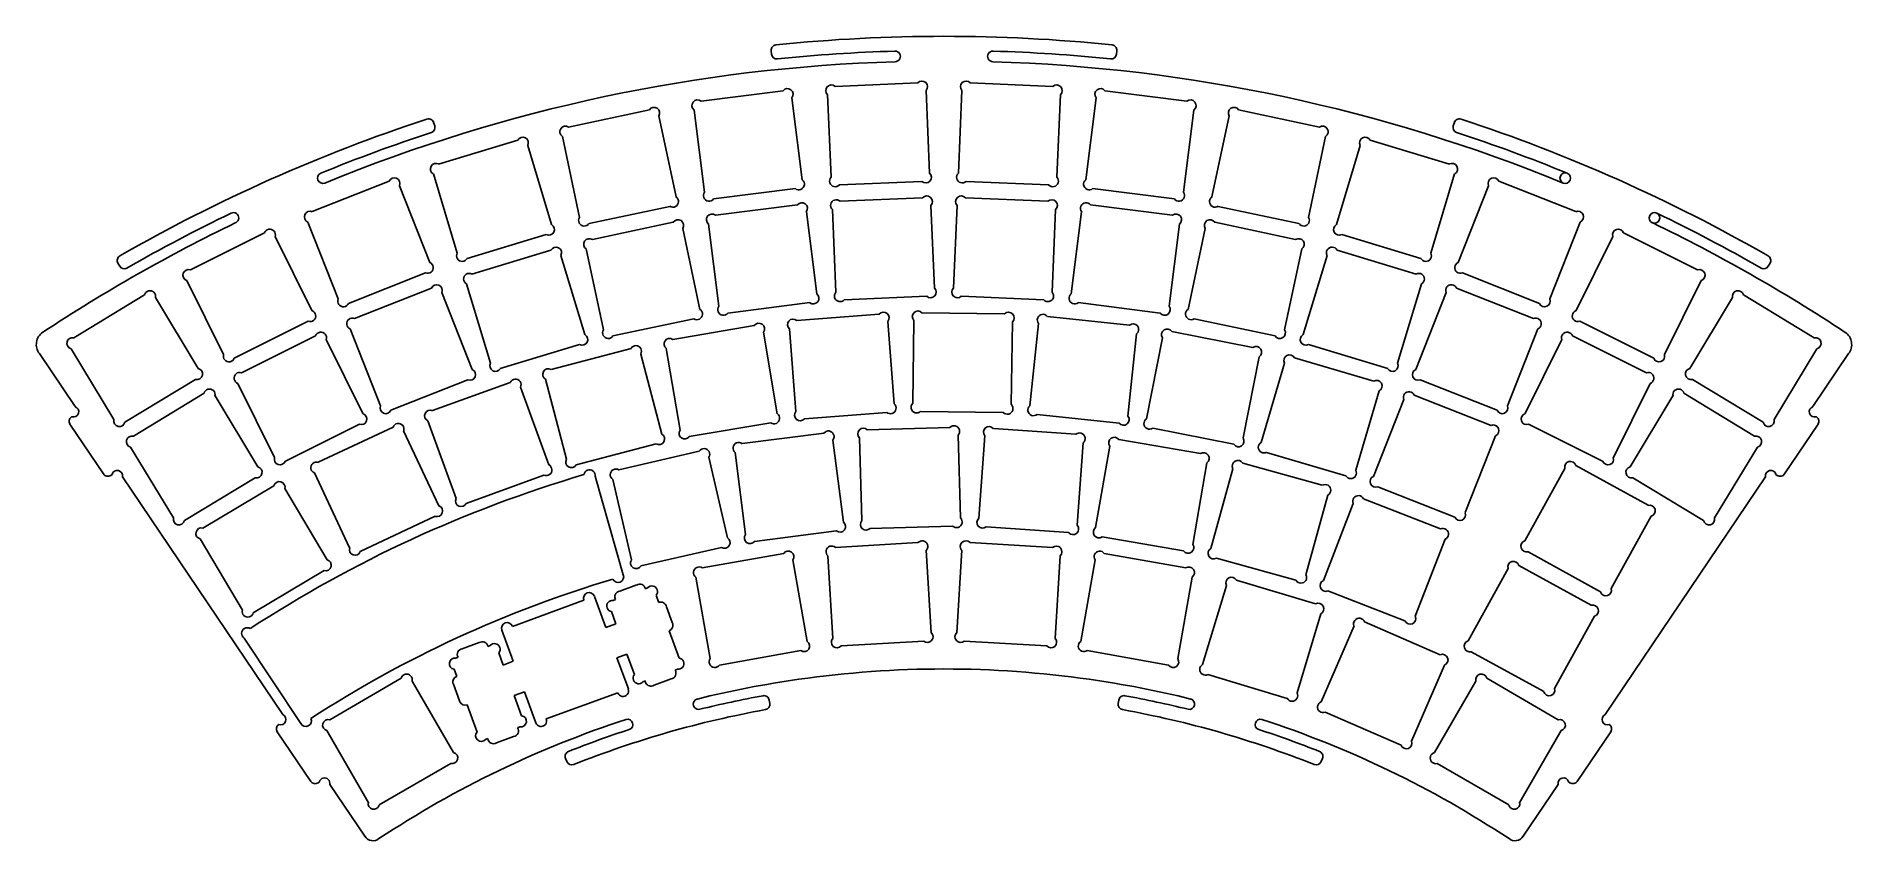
# Model space of a CAD drawing. Header units: millimetres. Extents: x -129 to 129, y 121 to 236.
import ezdxf

# ---------------------------------------------------------------- set-up
doc = ezdxf.new("R2010")
doc.units = ezdxf.units.MM

msp = doc.modelspace()

# ---------------------------------------------------------------- linework, layer by layer
at = {"color": 7, "linetype": 'Continuous', "lineweight": 25}
for p, q in [((-24.49, 232.99), (-24.54, 233.49)), ((24.49, 232.99), (24.54, 233.49)), ((-34.51, 226.33), (-22.86, 227.8)), ((-16.04, 215.52), (-16.53, 227.25)), ((-15.45, 228.42), (-3.72, 228.91)), ((-2.54, 227.83), (-2.05, 216.1)), ((2.05, 216.1), (2.54, 227.83)), ((3.72, 228.91), (15.45, 228.42)), ((16.53, 227.25), (16.04, 215.52)), ((22.86, 227.8), (34.51, 226.33)), ((-53.33, 222.65), (-41.84, 225.09)), ((-34.02, 213.42), (-35.49, 225.06)), ((-21.6, 226.82), (-20.13, 215.17)), ((20.13, 215.17), (21.6, 226.82)), ((35.49, 225.06), (34.02, 213.42)), ((41.84, 225.09), (53.33, 222.65)), ((-72.33, 222.83), (-72.48, 223.3)), ((-40.5, 224.22), (-38.06, 212.74)), ((38.06, 212.74), (40.5, 224.22)), ((72.33, 222.83), (72.48, 223.3)), ((-71.77, 217.4), (-60.53, 220.8)), ((-59.12, 220.04), (-55.73, 208.81)), ((-51.76, 209.83), (-54.2, 221.31)), ((54.2, 221.31), (51.76, 209.83)), ((55.73, 208.81), (59.12, 220.04)), ((60.53, 220.8), (71.77, 217.4)), ((-89.71, 210.64), (-78.8, 214.96)), ((-77.33, 214.32), (-73.01, 203.41)), ((-69.13, 204.76), (-72.52, 215.99)), ((-3.13, 214.93), (-14.86, 214.44)), ((14.86, 214.44), (3.13, 214.93)), ((72.52, 215.99), (69.13, 204.76)), ((73.01, 203.41), (77.33, 214.32)), ((78.8, 214.96), (89.71, 210.64)), ((-21.11, 213.91), (-32.75, 212.44)), ((-32.46, 210.14), (-20.82, 211.61)), ((-14.76, 212.12), (-3.04, 212.61)), ((-1.86, 211.53), (-1.37, 199.8)), ((1.37, 199.8), (1.86, 211.53)), ((3.04, 212.61), (14.76, 212.12)), ((20.82, 211.61), (32.46, 210.14)), ((32.75, 212.44), (21.11, 213.91)), ((-86.02, 198.26), (-90.34, 209.17)), ((-38.93, 211.39), (-50.41, 208.95)), ((-49.93, 206.69), (-38.45, 209.13)), ((-31.97, 197.23), (-33.44, 208.87)), ((-19.55, 210.63), (-18.08, 198.98)), ((-15.36, 199.21), (-15.85, 210.94)), ((15.85, 210.94), (15.36, 199.21)), ((18.08, 198.98), (19.55, 210.63)), ((33.44, 208.87), (31.97, 197.23)), ((38.45, 209.13), (49.93, 206.69)), ((50.41, 208.95), (38.93, 211.39)), ((90.34, 209.17), (86.02, 198.26)), ((-107.02, 202.39), (-96.51, 207.61)), ((-94.99, 207.1), (-89.77, 196.59)), ((-56.49, 207.39), (-67.72, 204)), ((-37.11, 208.25), (-34.67, 196.77)), ((34.67, 196.77), (37.11, 208.25)), ((67.72, 204), (56.49, 207.39)), ((89.77, 196.59), (94.99, 207.1)), ((96.51, 207.61), (107.02, 202.39)), ((-67.05, 201.78), (-55.82, 205.17)), ((-54.41, 204.42), (-51.01, 193.18)), ((-48.36, 193.86), (-50.8, 205.34)), ((50.8, 205.34), (48.36, 193.86)), ((51.01, 193.18), (54.41, 204.42)), ((55.82, 205.17), (67.05, 201.78)), ((-117.07, 202.9), (-117.32, 203.34)), ((-73.64, 201.94), (-84.56, 197.62)), ((84.56, 197.62), (73.64, 201.94)), ((117.07, 202.9), (117.32, 203.34)), ((-123.58, 192.73), (-113.54, 198.81)), ((-102.31, 190.36), (-107.53, 200.88)), ((-83.7, 195.46), (-72.79, 199.78)), ((-71.32, 199.15), (-67, 188.24)), ((-64.42, 189.14), (-67.81, 200.37)), ((-2.45, 198.62), (-14.18, 198.13)), ((14.18, 198.13), (2.45, 198.62)), ((67.81, 200.37), (64.42, 189.14)), ((67, 188.24), (71.32, 199.15)), ((72.79, 199.78), (83.7, 195.46)), ((107.53, 200.88), (102.31, 190.36)), ((113.54, 198.81), (123.58, 192.73)), ((-111.99, 198.43), (-105.91, 188.39)), ((-19.06, 197.72), (-30.71, 196.25)), ((-20.91, 195.2), (-9.2, 196.1)), ((-3.13, 196.29), (8.61, 196.13)), ((30.71, 196.25), (19.06, 197.72)), ((105.91, 188.39), (111.99, 198.43)), ((-90.28, 195.07), (-100.8, 189.85)), ((-80.02, 183.08), (-84.34, 194)), ((-35.54, 195.43), (-47.02, 192.99)), ((-38.51, 192.5), (-26.94, 194.46)), ((-25.63, 193.53), (-23.68, 181.96)), ((-21.05, 182.28), (-21.95, 193.99)), ((-7.99, 195.06), (-7.09, 183.36)), ((-4.44, 183.44), (-4.28, 195.18)), ((9.72, 194.98), (9.56, 183.25)), ((12.2, 183.09), (13.43, 194.76)), ((14.68, 195.77), (26.35, 194.54)), ((32.36, 193.63), (43.87, 191.35)), ((47.02, 192.99), (35.54, 195.43)), ((84.34, 194), (80.02, 183.08)), ((100.8, 189.85), (90.28, 195.07)), ((-117.88, 181.13), (-123.96, 191.17)), ((-99.76, 187.77), (-89.25, 192.99)), ((-87.73, 192.48), (-82.52, 181.97)), ((-51.77, 191.77), (-63.01, 188.38)), ((-55.8, 188.22), (-44.45, 191.22)), ((-37.48, 179.63), (-39.44, 191.2)), ((27.36, 193.3), (26.13, 181.63)), ((28.75, 181.23), (31.03, 192.74)), ((63.01, 188.38), (51.77, 191.77)), ((82.52, 181.97), (87.73, 192.48)), ((89.25, 192.99), (99.76, 187.77)), ((123.96, 191.17), (117.88, 181.13)), ((-128.48, 190.48), (-123.41, 182.96)), ((-43.07, 190.41), (-40.07, 179.07)), ((44.76, 190.02), (42.48, 178.51)), ((45.06, 177.88), (48.37, 189.14)), ((49.77, 189.9), (61.03, 186.59)), ((123.41, 182.96), (128.48, 190.48)), ((-106.29, 186.83), (-116.33, 180.75)), ((-95.06, 175.74), (-100.27, 186.26)), ((-67.63, 186.77), (-78.55, 182.45)), ((-72.63, 182.39), (-61.6, 186.4)), ((-60.15, 185.73), (-56.14, 174.7)), ((-53.61, 175.49), (-56.6, 186.84)), ((78.55, 182.45), (67.63, 186.77)), ((100.27, 186.26), (95.06, 175.74)), ((116.33, 180.75), (106.29, 186.83)), ((-115.13, 178.77), (-105.09, 184.85)), ((-103.53, 184.47), (-97.45, 174.43)), ((61.8, 185.18), (58.49, 173.93)), ((60.99, 173.06), (65.31, 183.98)), ((66.78, 184.61), (77.69, 180.29)), ((97.45, 174.43), (103.53, 184.47)), ((105.09, 184.85), (115.13, 178.77)), ((-123.86, 181.53), (-123.92, 181.49)), ((-69.29, 169.91), (-73.31, 180.94)), ((-24.6, 180.66), (-36.18, 178.7)), ((-8.13, 182.14), (-19.83, 181.24)), ((8.41, 182.13), (-3.32, 182.29)), ((24.88, 180.62), (13.21, 181.85)), ((123.86, 181.53), (123.92, 181.49)), ((-124.13, 180.45), (-119.37, 173.4)), ((-83.03, 180.45), (-93.54, 175.23)), ((-88.86, 175.06), (-78.24, 180.05)), ((-76.74, 179.51), (-71.74, 168.89)), ((-28.68, 177.71), (-17.04, 179.2)), ((-15.77, 178.22), (-14.28, 166.58)), ((-11.66, 166.78), (-11.99, 178.51)), ((-10.89, 179.68), (0.84, 180)), ((2.01, 178.91), (2.33, 167.17)), ((4.96, 167.12), (5.8, 178.82)), ((7.01, 179.87), (18.72, 179.03)), ((24.84, 178.28), (36.41, 176.29)), ((41.15, 177.62), (29.64, 179.9)), ((78.33, 178.82), (74.01, 167.91)), ((93.54, 175.23), (83.03, 180.45)), ((124.13, 180.45), (119.37, 173.4)), ((-109.43, 167.17), (-115.51, 177.21)), ((-40.88, 177.68), (-52.22, 174.69)), ((-46.19, 173.98), (-34.75, 176.62)), ((-33.4, 175.77), (-30.76, 164.34)), ((-28.17, 164.8), (-29.66, 176.44)), ((19.76, 177.82), (18.93, 166.11)), ((21.53, 165.8), (23.53, 177.36)), ((57.08, 173.16), (45.82, 176.47)), ((115.51, 177.21), (109.43, 167.17)), ((-118.15, 173.32), (-118.33, 173.2)), ((-116.69, 172.99), (-93.92, 139.24)), ((-97.83, 172.87), (-107.87, 166.79)), ((-84.41, 162.93), (-89.4, 173.55)), ((-56.81, 173.25), (-67.84, 169.23)), ((-49.55, 173.07), (-45.55, 159.1)), ((37.33, 174.98), (35.33, 163.41)), ((37.89, 162.84), (41.03, 174.15)), ((42.42, 174.94), (53.73, 171.8)), ((82.5, 163.9), (88.18, 174.18)), ((89.72, 174.62), (99.99, 168.95)), ((93.92, 139.24), (116.69, 172.99)), ((107.87, 166.79), (97.83, 172.87)), ((118.15, 173.32), (118.33, 173.2)), ((-105.25, 165.72), (-95.16, 171.72)), ((-93.61, 171.32), (-87.61, 161.23)), ((-44.4, 161.19), (-47.04, 172.62)), ((54.52, 170.41), (51.39, 159.1)), ((72.54, 167.27), (61.63, 171.59)), ((53.88, 158.27), (58.12, 169.21)), ((59.59, 169.86), (70.53, 165.61)), ((-72.28, 167.39), (-82.9, 162.39)), ((-15.26, 165.31), (-26.9, 163.82)), ((1.23, 166.01), (-10.5, 165.68)), ((17.72, 165.07), (6.01, 165.91)), ((100.43, 167.41), (94.76, 157.13)), ((-99.65, 154.08), (-105.64, 164.17)), ((-31.6, 162.98), (-43.04, 160.34)), ((-15.42, 162.97), (-3.7, 163.65)), ((-2.51, 162.59), (-1.82, 150.87)), ((1.82, 150.87), (2.51, 162.59)), ((3.7, 163.65), (15.42, 162.97)), ((34.02, 162.49), (22.46, 164.49)), ((71.18, 164.15), (66.93, 153.21)), ((-34.33, 160.06), (-22.77, 162.11)), ((-21.46, 161.19), (-19.41, 149.63)), ((-15.8, 150.06), (-16.48, 161.77)), ((16.48, 161.77), (15.8, 150.06)), ((19.41, 149.63), (21.46, 161.19)), ((22.77, 162.11), (34.33, 160.06)), ((49.99, 158.31), (38.68, 161.45)), ((74.44, 149.7), (80.11, 159.98)), ((81.64, 160.43), (91.92, 154.77)), ((93.22, 156.69), (82.95, 162.36)), ((-88.01, 159.68), (-98.1, 153.68)), ((-43.64, 157.64), (-46.06, 156.76)), ((-33.19, 147.19), (-35.24, 158.75)), ((35.24, 158.75), (33.19, 147.19)), ((36.73, 146.35), (40.12, 157.58)), ((41.53, 158.34), (52.77, 154.96)), ((-61.29, 151.77), (-51.15, 155.48)), ((-49.65, 156.03), (-48.03, 151.62)), ((-47.71, 155.18), (-47.71, 155.17)), ((-47.71, 155.18), (-47.71, 155.18)), ((-46.65, 155.56), (-46.98, 155.44)), ((-46.4, 156.64), (-46.41, 156.63)), ((-46.41, 156.63), (-46.41, 156.63)), ((-42.09, 157.23), (-42.42, 157.11)), ((-40.51, 155.15), (-40.89, 156.17)), ((65.47, 152.56), (54.53, 156.8)), ((-46.6, 152.14), (-48.03, 151.62)), ((-47.23, 153.86), (-46.6, 152.14)), ((-38.6, 152.31), (-39.42, 154.55)), ((53.52, 153.55), (50.14, 142.31)), ((59.72, 152.42), (70.48, 147.74)), ((92.37, 153.23), (86.71, 142.95)), ((-91.36, 137.99), (-99.38, 150.1)), ((-62.8, 151.22), (-61.18, 146.81)), ((-62.79, 151.22), (-62.8, 151.22)), ((-37.63, 147.27), (-39.05, 151.15)), ((-2.88, 149.68), (-14.6, 148.99)), ((14.6, 148.99), (2.88, 149.68)), ((53.56, 141.06), (58.23, 151.83)), ((-69.01, 147.38), (-69.34, 147.26)), ((-66, 149.46), (-68.42, 148.58)), ((-64.45, 149.05), (-64.77, 148.93)), ((-62.61, 146.28), (-63.24, 148)), ((-46.45, 147.3), (-45.02, 147.82)), ((-46.45, 147.3), (-44.83, 142.89)), ((-45.02, 147.82), (-43.97, 144.94)), ((-20.33, 148.32), (-31.88, 146.27)), ((31.88, 146.27), (20.33, 148.32)), ((85.17, 142.5), (74.89, 148.16)), ((-87.24, 138.51), (-77.09, 144.41)), ((-69.58, 145.68), (-69.2, 144.65)), ((-61.18, 146.81), (-62.61, 146.28)), ((-38.2, 145.56), (-37.86, 145.68)), ((48.73, 141.55), (37.49, 144.94)), ((71.07, 146.26), (66.4, 135.49)), ((77.09, 144.41), (87.24, 138.51)), ((-75.55, 144), (-69.65, 133.85)), ((-69.68, 143.55), (-68.81, 141.18)), ((-61.03, 141.96), (-59.6, 142.49)), ((-59.98, 139.08), (-61.03, 141.96)), ((-59.6, 142.49), (-57.99, 138.07)), ((-46.34, 142.34), (-56.48, 138.62)), ((-43.49, 143.63), (-43.48, 143.63)), ((-43.49, 143.63), (-43.49, 143.63)), ((-42.76, 143.89), (-42.41, 144.02)), ((-41.53, 143.3), (-41.52, 143.3)), ((-41.53, 143.3), (-41.53, 143.3)), ((-41.18, 143.42), (-38.76, 144.31)), ((69.65, 133.85), (75.55, 144)), ((-67.74, 140.65), (-66.32, 136.76)), ((-24.74, 140.82), (-24.83, 141.31)), ((24.74, 140.82), (24.83, 141.31)), ((64.91, 134.9), (54.15, 139.57)), ((-94.69, 136.81), (-89.94, 129.76)), ((-94.48, 137.85), (-94.49, 137.85)), ((-81.76, 126.82), (-87.65, 136.97)), ((-60.56, 137.38), (-60.22, 137.5)), ((-57.99, 138.07), (-57.98, 138.07)), ((87.65, 136.97), (81.76, 126.82)), ((94.69, 136.81), (89.94, 129.76)), ((94.48, 137.85), (94.49, 137.85)), ((-65.11, 135.71), (-64.77, 135.83)), ((-63.54, 135.24), (-61.12, 136.13)), ((-70.06, 132.3), (-80.21, 126.41)), ((-53.55, 132.57), (-53.74, 133.03)), ((53.55, 132.57), (53.74, 133.03)), ((80.21, 126.41), (70.06, 132.3)), ((-88.69, 129.69), (-88.9, 129.56)), ((-87.24, 129.34), (-82.27, 121.97)), ((82.27, 121.97), (87.24, 129.34)), ((88.69, 129.69), (88.9, 129.56))]:
    msp.add_line(p, q, dxfattribs=at)
for centre, radius, start, end in [((0, 0.17), 235.36, 84.1788, 95.8212), ((-23.79, 233.57), 0.75, 95.8212, 186), ((-23.74, 233.07), 0.75, 186, 275.8209), ((0, 0.17), 233.36, 91.7093, 95.8209), ((-6.94, 232.68), 0.75, 271.7093, 91.7093), ((6.94, 232.68), 0.75, 88.2907, 268.2907), ((0, 0.17), 233.36, 84.1791, 88.2907), ((23.74, 233.07), 0.75, 264.1791, 354), ((23.79, 233.57), 0.75, 354, 84.1788), ((0, 0.17), 231.86, 91.7093, 112.2907), ((0, 0.17), 231.86, 67.7093, 88.2907), ((-22.23, 227.31), 0.8, 322.2, 142.1999), ((-15.99, 227.83), 0.8, 47.4001, 227.4001), ((-3.13, 228.37), 0.8, 317.4001, 137.3999), ((3.13, 228.37), 0.8, 42.6002, 222.5999), ((15.99, 227.83), 0.8, 312.5999, 132.5999), ((22.23, 227.31), 0.8, 37.8002, 217.8), ((-41.17, 224.65), 0.8, 327.0001, 146.9998), ((-35, 225.7), 0.8, 52.2002, 232.2), ((35, 225.7), 0.8, 307.8, 127.7999), ((41.17, 224.65), 0.8, 33.0002, 213), ((0, 0.17), 235.36, 108.1788, 119.8212), ((0, 0.17), 233.36, 108.1791, 112.2907), ((-73.19, 223.07), 0.75, 18, 108.1788), ((-73.04, 222.59), 0.75, 288.1791, 18), ((-53.76, 221.98), 0.8, 57.0002, 237.0001), ((53.76, 221.98), 0.8, 303, 122.9998), ((73.04, 222.59), 0.75, 162, 251.8209), ((73.19, 223.07), 0.75, 71.8212, 162), ((0, 0.17), 233.36, 67.7093, 71.8209), ((0, 0.17), 235.36, 60.1788, 71.8212), ((-59.83, 220.42), 0.8, 331.8001, 151.7999), ((59.83, 220.42), 0.8, 28.2001, 208.1999), ((-72.15, 216.7), 0.8, 61.8001, 241.8001), ((72.15, 216.7), 0.8, 298.1999, 118.1999), ((-88.23, 215.4), 0.75, 112.2907, 292.2907), ((-78.06, 214.64), 0.8, 336.5999, 156.5999), ((-20.62, 214.54), 0.8, 232.1999, 52.2), ((-15.45, 214.98), 0.8, 137.3999, 317.4001), ((-2.59, 215.52), 0.8, 227.3999, 47.3999), ((2.59, 215.52), 0.8, 132.6001, 312.6002), ((15.45, 214.98), 0.8, 222.5999, 42.6001), ((20.62, 214.54), 0.8, 127.8, 307.8002), ((78.06, 214.64), 0.8, 23.4002, 203.4001), ((88.23, 215.4), 0.75, 337.5002, 337.5), ((-38.5, 212.07), 0.8, 236.9998, 57), ((-33.38, 212.93), 0.8, 142.2, 322.2002), ((-20.19, 211.12), 0.8, 322.2, 142.2), ((-15.31, 211.53), 0.8, 47.4, 227.4001), ((-2.45, 212.07), 0.8, 317.4001, 137.4), ((2.45, 212.07), 0.8, 42.6, 222.6), ((15.31, 211.53), 0.8, 312.6, 132.6), ((20.19, 211.12), 0.8, 37.8, 217.8001), ((33.38, 212.93), 0.8, 217.7999, 37.8), ((38.5, 212.07), 0.8, 123.0001, 303.0002), ((0, 0.17), 231.86, 115.7093, 123.5023), ((0, 0.17), 233.36, 115.7093, 119.8209), ((-100.91, 209.75), 0.75, 295.7093, 115.7093), ((-90.03, 209.9), 0.8, 66.6002, 246.5999), ((-51.09, 209.39), 0.8, 147, 327.0002), ((-37.78, 208.69), 0.8, 327, 146.9999), ((-32.95, 209.51), 0.8, 52.2, 232.2), ((32.95, 209.51), 0.8, 307.8001, 127.8), ((37.78, 208.69), 0.8, 33.0002, 213.0001), ((51.09, 209.39), 0.8, 212.9998, 33.0001), ((90.03, 209.9), 0.8, 293.4001, 113.3999), ((100.91, 209.75), 0.75, 154.5, 154.4997), ((0, 0.17), 231.86, 56.4951, 64.2907), ((0, 0.17), 233.36, 60.1791, 64.2907), ((-95.75, 207.36), 0.8, 341.3999, 161.4), ((-56.11, 208.1), 0.8, 241.7999, 61.7999), ((-50.37, 206.01), 0.8, 57.0002, 237), ((50.37, 206.01), 0.8, 303.0001, 122.9999), ((56.11, 208.1), 0.8, 118.2001, 298.2001), ((95.75, 207.36), 0.8, 18.6001, 198.6001), ((-116.67, 203.71), 0.75, 119.8212, 210), ((-68.43, 204.38), 0.8, 151.7999, 331.8001), ((-55.11, 204.8), 0.8, 331.8001, 151.8001), ((55.11, 204.8), 0.8, 28.1999, 208.2), ((68.43, 204.38), 0.8, 208.1999, 28.2001), ((116.67, 203.71), 0.75, 330, 60.1788), ((-116.42, 203.28), 0.75, 210, 299.8209), ((-107.28, 201.63), 0.8, 71.4001, 251.3999), ((-73.32, 202.68), 0.8, 246.5999, 66.6001), ((-67.43, 201.08), 0.8, 61.7999, 241.8001), ((67.43, 201.08), 0.8, 298.2, 118.2001), ((73.32, 202.68), 0.8, 113.3999, 293.4002), ((107.28, 201.63), 0.8, 288.6001, 108.6), ((116.42, 203.28), 0.75, 240.1791, 330), ((-112.76, 198.62), 0.8, 346.2, 166.2), ((-72.05, 199.47), 0.8, 336.6001, 156.6001), ((-18.57, 198.35), 0.8, 232.2, 52.2), ((-14.77, 198.67), 0.8, 137.3999, 317.4), ((-1.91, 199.21), 0.8, 227.4, 47.3999), ((1.91, 199.21), 0.8, 132.6001, 312.6), ((14.77, 198.67), 0.8, 222.6, 42.6001), ((18.57, 198.35), 0.8, 127.8, 307.8), ((72.05, 199.47), 0.8, 23.3999, 203.4), ((112.76, 198.62), 0.8, 13.8, 193.8), ((-90.03, 195.83), 0.8, 251.4, 71.4001), ((-85.29, 197.94), 0.8, 156.6001, 336.6002), ((-35.1, 196.1), 0.8, 236.9999, 57.0001), ((-31.34, 196.74), 0.8, 142.2, 322.2), ((-8.6, 195.58), 0.8, 319.3999, 139.3999), ((-3.7, 195.74), 0.8, 44.2001, 224.1999), ((9.17, 195.56), 0.8, 314.1999, 134.1999), ((14.05, 195.27), 0.8, 39, 219.0002), ((31.34, 196.74), 0.8, 217.8, 37.8), ((35.1, 196.1), 0.8, 122.9999, 303.0002), ((85.29, 197.94), 0.8, 203.3999, 23.3999), ((90.03, 195.83), 0.8, 108.5999, 288.6001), ((-126.8, 191.76), 2.11, 123.9901, 217.2543), ((-88.49, 192.74), 0.8, 341.4, 161.4001), ((-84.02, 194.73), 0.8, 66.5999, 246.6001), ((-47.69, 193.43), 0.8, 147.0001, 327.0002), ((-26.29, 194), 0.8, 324.5999, 144.5999), ((-21.43, 194.59), 0.8, 49.4001, 229.3999), ((26.85, 193.92), 0.8, 309.0002, 129), ((31.69, 193.19), 0.8, 33.8, 213.8), ((47.69, 193.43), 0.8, 212.9999, 32.9999), ((84.02, 194.73), 0.8, 293.4, 113.4001), ((88.49, 192.74), 0.8, 18.5999, 198.6001), ((126.8, 191.76), 2.11, 322.6991, 55.7699), ((-123.77, 191.95), 0.8, 76.2, 256.2), ((-51.39, 192.48), 0.8, 241.8001, 61.8), ((-43.76, 190.82), 0.8, 329.8, 149.8), ((-38.97, 191.85), 0.8, 54.6001, 234.5999), ((44.32, 190.69), 0.8, 303.8, 123.8), ((51.39, 192.48), 0.8, 118.2, 298.1999), ((123.77, 191.95), 0.8, 283.8, 103.8), ((-106.1, 187.61), 0.8, 256.2, 76.2), ((-101.55, 190.11), 0.8, 161.4001, 341.4001), ((-67.32, 187.5), 0.8, 246.6001, 66.5999), ((-63.71, 188.76), 0.8, 151.8, 331.7999), ((-56.2, 187.53), 0.8, 59.8, 239.8), ((49.07, 189.52), 0.8, 28.6001, 208.6001), ((63.71, 188.76), 0.8, 208.2001, 28.2), ((67.32, 187.5), 0.8, 113.4001, 293.3999), ((101.55, 190.11), 0.8, 198.6, 18.5999), ((106.1, 187.61), 0.8, 103.8, 283.8), ((-100.02, 187.02), 0.8, 71.3999, 251.4), ((-60.87, 186.07), 0.8, 334.9999, 155), ((61.42, 185.89), 0.8, 298.6001, 118.5999), ((100.02, 187.02), 0.8, 288.6001, 108.6001), ((-104.31, 184.66), 0.8, 346.2, 166.2), ((-79.28, 182.76), 0.8, 156.5999, 336.5999), ((-7.61, 182.75), 0.8, 229.3999, 49.4001), ((-3.88, 182.87), 0.8, 134.2001, 314.2001), ((8.99, 182.69), 0.8, 224.1999, 44.2001), ((12.71, 182.47), 0.8, 128.9998, 309), ((66.05, 184.29), 0.8, 23.4, 203.4), ((79.28, 182.76), 0.8, 203.4001, 23.4001), ((104.31, 184.66), 0.8, 13.8, 193.8001), ((-123.5, 180.87), 0.75, 124, 214), ((-123.63, 182.24), 0.75, 252.2682, 72.2682), ((-117.1, 180.94), 0.8, 166.2, 346.2), ((-82.77, 181.21), 0.8, 251.4001, 71.4), ((-77.49, 179.78), 0.8, 340.2, 160.2001), ((-72.97, 181.66), 0.8, 65, 244.9999), ((-24.14, 181.31), 0.8, 234.5999, 54.6001), ((-20.44, 181.76), 0.8, 139.4001, 319.4001), ((25.51, 181.12), 0.8, 219, 38.9998), ((29.19, 180.56), 0.8, 123.8, 303.8), ((82.77, 181.21), 0.8, 108.5999, 288.5999), ((117.1, 180.94), 0.8, 193.8, 13.8), ((123.63, 182.24), 0.75, 107.7318, 287.7318), ((123.5, 180.87), 0.75, 326, 56), ((-115.32, 177.99), 0.8, 76.2, 256.2), ((-40.47, 178.38), 0.8, 239.8, 59.8), ((-36.83, 179.16), 0.8, 144.6001, 324.6001), ((-16.41, 178.71), 0.8, 322.3, 142.3001), ((-11.44, 179.1), 0.8, 46.6, 226.5998), ((1.42, 179.45), 0.8, 316.5998, 136.6), ((6.4, 179.35), 0.8, 40.8998, 220.8998), ((19.24, 178.43), 0.8, 310.8998, 130.9002), ((24.19, 177.82), 0.8, 35.2, 215.2), ((41.82, 178.06), 0.8, 213.8, 33.8), ((78.01, 179.56), 0.8, 293.4, 113.4), ((115.32, 177.99), 0.8, 283.8001, 103.8), ((-94.3, 175.49), 0.8, 161.4, 341.3999), ((-52.92, 175.09), 0.8, 149.8, 329.8), ((-34.07, 176.2), 0.8, 327.9999, 148.0001), ((-29.17, 177.07), 0.8, 52.2999, 232.3), ((36.87, 175.63), 0.8, 305.2, 125.2), ((41.73, 174.54), 0.8, 29.4999, 209.4998), ((45.44, 177.18), 0.8, 118.5999, 298.6001), ((94.3, 175.49), 0.8, 198.6001, 18.5999), ((-118.75, 173.82), 0.75, 214, 304), ((-117.42, 173.16), 0.75, 347.4536, 167.4536), ((-0.35, 0.76), 179.86, 106.3991, 123.0842), ((-97.64, 173.65), 0.8, 256.2, 76.2), ((-89.13, 174.3), 0.8, 70.1999, 250.2), ((-56.47, 173.97), 0.8, 245, 65.0001), ((-50.34, 173.19), 0.8, 351.1081, 171.4899), ((-46.61, 173.3), 0.8, 57.9999, 237.9999), ((57.78, 173.54), 0.8, 208.5999, 28.5999), ((61.31, 172.33), 0.8, 113.4, 293.4), ((88.95, 174.4), 0.8, 16.094, 196.094), ((97.64, 173.65), 0.8, 103.8, 283.8), ((117.42, 173.16), 0.75, 12.5464, 192.5464), ((118.75, 173.82), 0.75, 236, 326), ((-94.38, 171.52), 0.8, 345.706, 165.706), ((54.13, 171.1), 0.8, 299.4998, 119.5001), ((58.86, 169.53), 0.8, 23.8, 203.8), ((-72.01, 168.14), 0.8, 250.2001, 70.2), ((-68.57, 169.57), 0.8, 155.0001, 335), ((73.27, 167.59), 0.8, 203.4, 23.4), ((100.21, 168.18), 0.8, 286.094, 106.094), ((-108.65, 166.98), 0.8, 166.2, 346.2), ((-105.45, 164.95), 0.8, 75.706, 255.706), ((-14.77, 165.94), 0.8, 232.3001, 52.3), ((-11.08, 166.23), 0.8, 136.6002, 316.6), ((1.78, 166.59), 0.8, 226.6, 46.6002), ((5.48, 166.51), 0.8, 130.9002, 310.8998), ((18.32, 165.59), 0.8, 220.9002, 40.9002), ((22, 165.14), 0.8, 125.2, 305.2), ((70.85, 164.88), 0.8, 293.8, 113.8), ((108.65, 166.98), 0.8, 193.8, 13.8), ((-83.65, 162.66), 0.8, 160.2, 340.1999), ((-31.18, 163.66), 0.8, 238.0001, 58.0001), ((-27.54, 164.31), 0.8, 142.3, 322.2999), ((-22.11, 161.65), 0.8, 325.0502, 145.05), ((-15.95, 162.37), 0.8, 48.3498, 228.3499), ((-3.1, 163.12), 0.8, 318.3499, 138.3502), ((3.1, 163.12), 0.8, 41.65, 221.65), ((15.95, 162.37), 0.8, 311.65, 131.65), ((22.11, 161.65), 0.8, 34.95, 214.9502), ((34.68, 162.95), 0.8, 215.2, 35.2), ((38.29, 162.14), 0.8, 119.5002, 299.4999), ((82.73, 163.13), 0.8, 106.094, 286.094), ((-87.81, 160.45), 0.8, 255.706, 75.706), ((-43.72, 160.76), 0.8, 148.0001, 327.9999), ((-34.78, 159.4), 0.8, 55.05, 235.0502), ((34.78, 159.4), 0.8, 304.9502, 124.95), ((80.87, 160.2), 0.8, 16.16, 196.16), ((-0.32, 0.7), 164.53, 106.4883, 122.995), ((-46.29, 158.79), 0.8, 203.7861, 23.3152), ((-43.2, 156.97), 0.8, 9.923, 123.1791), ((-41.49, 156.71), 0.8, 318.1944, 138.8593), ((40.82, 157.96), 0.8, 28.2501, 208.25), ((50.69, 158.7), 0.8, 209.5001, 29.5002), ((54.2, 157.54), 0.8, 113.8, 293.8), ((-50.4, 155.76), 0.8, 20.1, 200.1), ((-47.1, 154.65), 0.8, 139.4456, 260.7543), ((-47.1, 154.65), 0.8, 81.341, 138.8591), ((-45.96, 155.97), 0.8, 123.7791, 210.2769), ((-45.96, 155.97), 0.8, 97.0215, 123.1784), ((-40.21, 154.41), 0.8, 10.5171, 112.7628), ((53.14, 154.25), 0.8, 298.25, 118.2499), ((92.15, 154), 0.8, 286.16, 106.16), ((93.99, 156.91), 0.8, 196.094, 16.094), ((-98.87, 153.88), 0.8, 165.706, 345.706), ((-62.04, 151.5), 0.8, 20.1, 200.1), ((-39.29, 151.91), 0.8, 287.4374, 29.6843), ((58.97, 152.12), 0.8, 21.5501, 201.5503), ((66.2, 152.88), 0.8, 203.8, 23.8), ((-98.96, 150.78), 0.8, 57.9934, 238.3751), ((-65.56, 148.79), 0.8, 9.9231, 123.1784), ((-19.87, 148.98), 0.8, 235.05, 55.0498), ((-15.2, 149.52), 0.8, 138.3501, 318.3498), ((-2.35, 150.28), 0.8, 228.3502, 48.3501), ((2.35, 150.28), 0.8, 131.65, 311.65), ((15.2, 149.52), 0.8, 221.65, 41.65), ((19.87, 148.98), 0.8, 124.9498, 304.95), ((74.67, 148.93), 0.8, 106.16, 286.16), ((-69.46, 146.47), 0.8, 81.3409, 261.3409), ((-68.32, 147.78), 0.8, 97.0215, 210.277), ((-63.84, 148.52), 0.8, 318.859, 138.859), ((-37.74, 146.47), 0.8, 261.3411, 82.0056), ((-32.54, 146.73), 0.8, 145.0498, 325.05), ((32.54, 146.73), 0.8, 214.95, 34.9498), ((70.78, 147), 0.8, 291.5503, 111.5499), ((-76.32, 144.2), 0.8, 345.15, 165.15), ((-68.96, 143.89), 0.8, 108.0224, 195.1325), ((-43.36, 144.42), 0.8, 139.4456, 260.7544), ((-38.86, 145.1), 0.8, 277.0215, 34.722), ((0, 0.28), 145.44, 81.8551, 98.1449), ((37.11, 145.64), 0.8, 118.25, 298.2501), ((76.32, 144.2), 0.8, 14.85, 194.85), ((-45.59, 142.61), 0.8, 200.1, 20.1), ((-43.36, 144.42), 0.8, 261.3409, 318.8591), ((-41.62, 144.09), 0.8, 185.478, 276.4207), ((-41.62, 144.09), 0.8, 277.0215, 303.1785), ((-0.1, 0.27), 145.44, 98.1043, 103.8963), ((-0.1, 0.27), 143.94, 100.2431, 103.8963), ((-25.57, 141.18), 0.75, 10, 100.2431), ((0.1, 0.27), 145.44, 76.1037, 81.8957), ((25.57, 141.18), 0.75, 79.7569, 170), ((0.1, 0.27), 143.94, 76.1037, 79.7569), ((49.44, 141.93), 0.8, 208.2499, 28.25), ((85.94, 142.72), 0.8, 196.16, 16.16), ((-94.2, 138.55), 0.75, 248, 68), ((-68.04, 141.39), 0.8, 205.0675, 292.1778), ((-0.1, 0.27), 141.94, 100.244, 111.6988), ((-34.85, 140.73), 0.75, 103.8963, 283.8963), ((-25.48, 140.69), 0.75, 280.244, 10), ((25.48, 140.69), 0.75, 170, 259.756), ((0.1, 0.27), 141.94, 68.3012, 79.756), ((34.85, 140.73), 0.75, 256.1037, 76.1037), ((53.85, 140.32), 0.8, 111.5497, 291.5501), ((94.2, 138.55), 0.75, 112, 292), ((-94.07, 137.23), 0.75, 124, 214), ((-90.64, 138.35), 0.8, 206.1681, 25.6971), ((-87.45, 137.74), 0.8, 75.15, 255.15), ((-0.1, 0.27), 145.44, 108.047, 123.4399), ((-65.72, 136.24), 0.8, 138.8591, 318.859), ((-61.22, 136.92), 0.8, 277.0216, 34.7219), ((-60.1, 138.29), 0.8, 261.341, 81.341), ((-57.23, 138.35), 0.8, 200.1, 20.1), ((-0.1, 0.27), 143.94, 108.047, 111.6999), ((-44.93, 137.84), 0.75, 288.047, 108.047), ((44.93, 137.84), 0.75, 71.953, 251.953), ((0.1, 0.27), 143.94, 68.3001, 71.953), ((0.1, 0.27), 145.44, 56.5601, 71.953), ((87.45, 137.74), 0.8, 284.85, 104.85), ((94.07, 137.23), 0.75, 326, 56), ((-63.98, 135.91), 0.8, 185.478, 303.1785), ((65.66, 135.19), 0.8, 201.5499, 21.5497), ((-69.85, 133.07), 0.8, 255.15, 75.15), ((-53.05, 133.31), 0.75, 111.6999, 202), ((-52.86, 132.85), 0.75, 202, 291.6988), ((52.86, 132.85), 0.75, 248.3012, 338), ((53.05, 133.31), 0.75, 338, 68.3001), ((69.85, 133.07), 0.8, 104.85, 284.85), ((-89.32, 130.18), 0.75, 214, 304), ((-87.97, 129.51), 0.75, 346.1182, 166.1182), ((87.97, 129.51), 0.75, 13.8818, 193.8818), ((89.32, 130.18), 0.75, 236, 326), ((-80.98, 126.61), 0.8, 165.15, 345.15), ((80.98, 126.61), 0.8, 194.85, 14.85), ((-81.1, 122.74), 1.4, 213.7325, 307.5759), ((81.1, 122.74), 1.4, 232.4241, 326.2675)]:
    msp.add_arc(centre, radius, start, end, dxfattribs=at)
for points in [[(-69.73, 143.68), (-69.72, 143.63), (-69.7, 143.59), (-69.68, 143.55)], [(-68.81, 141.18), (-68.8, 141.14), (-68.79, 141.09), (-68.77, 141.05)]]:
    msp.add_open_spline(points, degree=3, dxfattribs=at)

doc.saveas('drawing.dxf')
